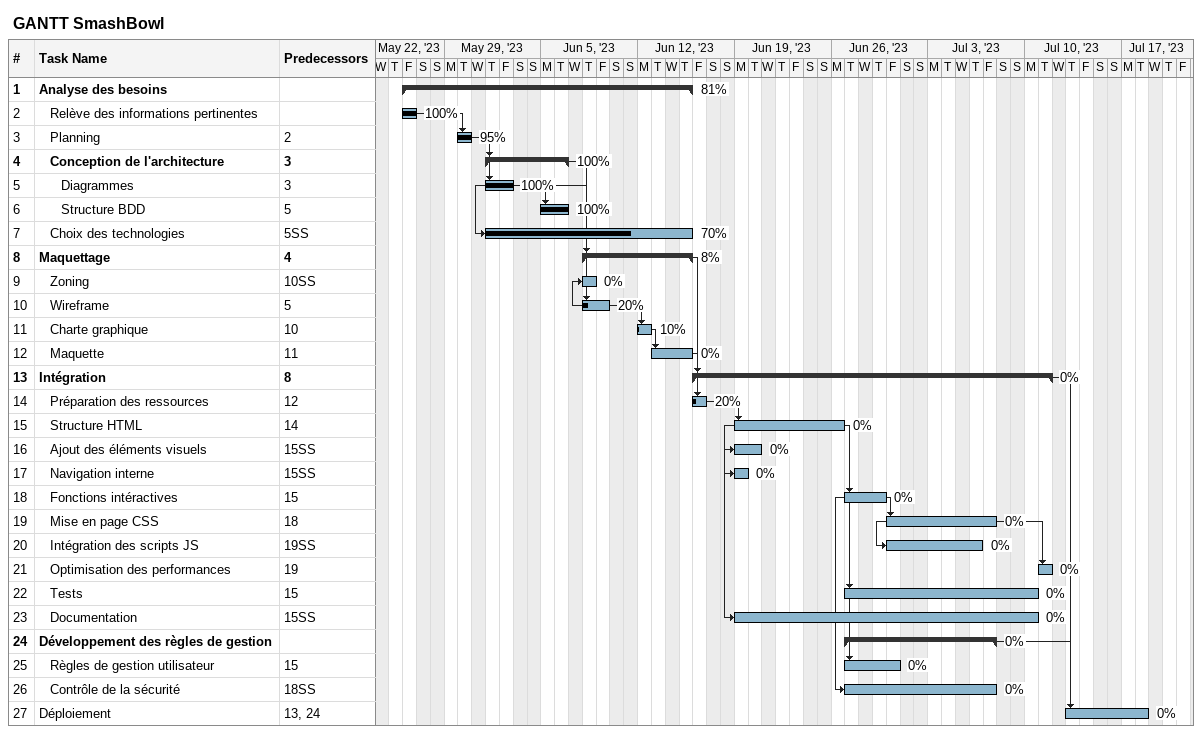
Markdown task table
GANTT SmashBowl

| ID | Level | Task | Start | Finish | Predecessors | % complete |
|---|---|---|---|---|---|---|
| 1 | 1 | **Analyse des besoins** | 2023-05-26 | 2023-06-15 |  | 81 |
| 2 | 2 | Relève des informations pertinentes | 2023-05-26 | 2023-05-26 |  | 100 |
| 3 | 2 | Planning | 2023-05-30 | 2023-05-30 | 2 | 95 |
| 4 | 2 | **Conception de l'architecture** | 2023-06-01 | 2023-06-06 | 3 | 100 |
| 5 | 3 | Diagrammes | 2023-06-01 | 2023-06-02 | 3 | 100 |
| 6 | 3 | Structure BDD | 2023-06-05 | 2023-06-06 | 5 | 100 |
| 7 | 2 | Choix des technologies | 2023-06-01 | 2023-06-15 | 5SS | 70 |
| 8 | 1 | **Maquettage** | 2023-06-08 | 2023-06-15 | 4 | 8 |
| 9 | 2 | Zoning | 2023-06-08 | 2023-06-08 | 10SS | 0 |
| 10 | 2 | Wireframe | 2023-06-08 | 2023-06-09 | 5 | 20 |
| 11 | 2 | Charte graphique | 2023-06-12 | 2023-06-12 | 10 | 10 |
| 12 | 2 | Maquette | 2023-06-13 | 2023-06-15 | 11 | 0 |
| 13 | 1 | **Intégration** | 2023-06-16 | 2023-07-11 | 8 | 0 |
| 14 | 2 | Préparation des ressources | 2023-06-16 | 2023-06-16 | 12 | 20 |
| 15 | 2 | Structure HTML | 2023-06-19 | 2023-06-26 | 14 | 0 |
| 16 | 2 | Ajout des éléments visuels | 2023-06-19 | 2023-06-20 | 15SS | 0 |
| 17 | 2 | Navigation interne | 2023-06-19 | 2023-06-19 | 15SS | 0 |
| 18 | 2 | Fonctions intéractives | 2023-06-27 | 2023-06-29 | 15 | 0 |
| 19 | 2 | Mise en page CSS | 2023-06-30 | 2023-07-07 | 18 | 0 |
| 20 | 2 | Intégration des scripts JS | 2023-06-30 | 2023-07-06 | 19SS | 0 |
| 21 | 2 | Optimisation des performances | 2023-07-11 | 2023-07-11 | 19 | 0 |
| 22 | 2 | Tests | 2023-06-27 | 2023-07-10 | 15 | 0 |
| 23 | 2 | Documentation | 2023-06-19 | 2023-07-10 | 15SS | 0 |
| 24 | 1 | **Développement des règles de gestion** | 2023-06-27 | 2023-07-07 |  | 0 |
| 25 | 2 | Règles de gestion utilisateur | 2023-06-27 | 2023-06-30 | 15 | 0 |
| 26 | 2 | Contrôle de la sécurité | 2023-06-27 | 2023-07-07 | 18SS | 0 |
| 27 | 1 | Déploiement | 2023-07-13 | 2023-07-18 | 13, 24 | 0 |
